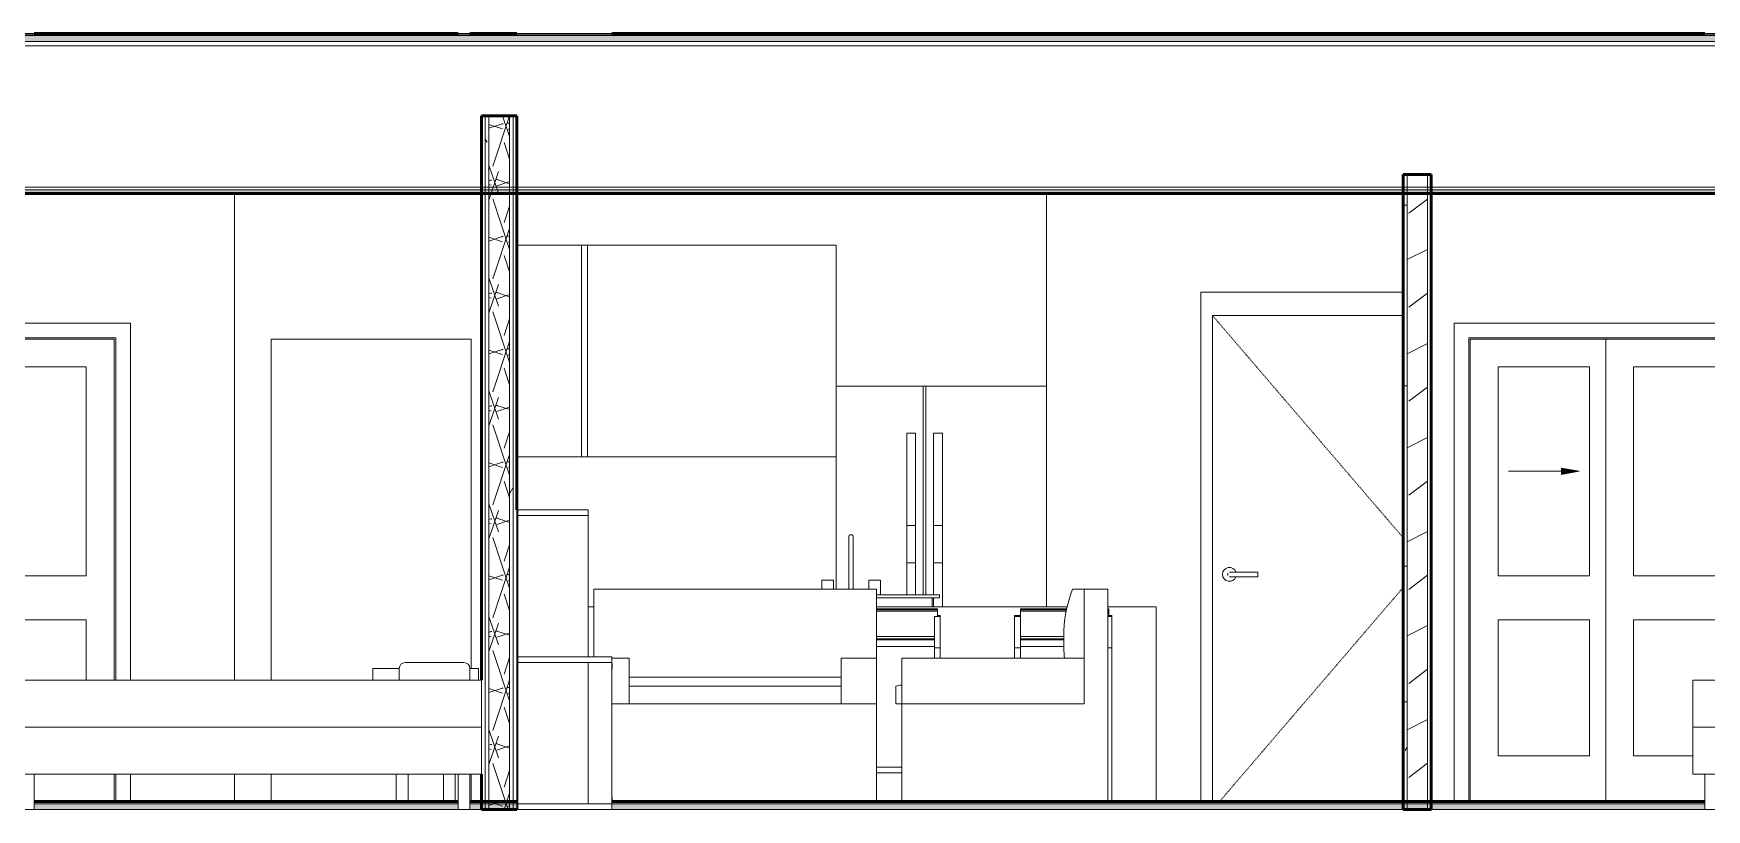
# Model space of a CAD drawing. Header units: inches. Extents: x -4169 to 1833, y -300 to 585.
# Drawn here: x 77.5 to 361.7, y 136 to 268 of the extents above; entities that cross this region are included whole.
import ezdxf

# ---------------------------------------------------------------- set-up
doc = ezdxf.new("R2010")
doc.units = ezdxf.units.IN
doc.header["$MEASUREMENT"] = 0
doc.linetypes.add('Dash 1_16_', pattern=[0.125, 0.0625, -0.0625])
doc.linetypes.add('Grid Line 1_2_', pattern=[0.875, 0.5, -0.125, 0.125, -0.125])
for name, color, linetype, lineweight in [('0-4', 7, 'Continuous', 9), ('0-7', 130, 'Continuous', 5), ('A-DETL-GENF-1', 92, 'Continuous', 13), ('A-DETL-GENF-2', 7, 'Continuous', 9), ('A-DOOR-3', 7, 'Continuous', 9), ('A-DOOR-4', 7, 'Dash 1_16_', 9), ('A-DOOR-FRAM-1', 7, 'Continuous', 9), ('A-FLOR-2', 192, 'Continuous', 50), ('A-FLOR-LEVL-1', 51, 'Grid Line 1_2_', 9), ('A-FLOR-MCUT', 51, 'Continuous', 13), ('A-FLOR-PATT-1', 8, 'Continuous', 9), ('A-WALL-1', 250, 'Continuous', 50), ('A-WALL-2', 10, 'Continuous', 13), ('A-WALL-PATT-1', 7, 'Continuous', 9), ('A-WALL-PATT-2', 253, 'Continuous', 9), ('I-FURN', 30, 'Continuous', 9), ('I-FURN-1', 7, 'Continuous', 9), ('I-WALL-1', 250, 'Continuous', 50), ('I-WALL-2', 10, 'Continuous', 13), ('P-SANR-FIXT-1', 7, 'Continuous', 9), ('Q-CASE-1', 7, 'Continuous', 9), ('Q-SPCQ-1', 7, 'Continuous', 9)]:
    doc.layers.add(name, color=color, linetype=linetype, lineweight=lineweight)
pattern_1 = [(0, (-10964.796, 146.633), (30.72, 7.68), [1.267, -21.773, 1.267, -21.773, -122.88]), (0, (-10964.796, 146.633), (30.72, 7.68), [-46.08, 1.267, -44.813, 1.267, -21.773, -53.76]), (0, (-10964.796, 146.633), (30.72, 7.68), [-115.2, 1.267, -14.093, 1.267, -37.133]), (120, (-10953.276, 150.473), (-22.01108, 22.7643), [1.267, -21.773, 1.267, -21.773, -122.88]), (120, (-10953.276, 150.473), (-22.01108, 22.7643), [-46.08, 1.267, -44.813, 1.267, -21.773, -53.76]), (120, (-10953.276, 150.473), (-22.01108, 22.7643), [-115.2, 1.267, -14.093, 1.267, -37.133]), (240, (-10949.436, 165.833), (-8.70892, -30.4443), [1.267, -21.773, 1.267, -21.773, -122.88]), (240, (-10949.436, 165.833), (-8.70892, -30.4443), [-46.08, 1.267, -44.813, 1.267, -21.773, -53.76]), (240, (-10949.436, 165.833), (-8.70892, -30.4443), [-115.2, 1.267, -14.093, 1.267, -37.133])]
pattern_2 = [(50, (317.997, 146.633), (27.5427, -2.4099), [2.88, -31.68]), (355, (317.997, 146.633), (-5.32784, 28.8843), [2.304, -25.344]), (100.451, (320.293, 146.432), (22.2153, 26.4739), [2.448, -26.924]), (46.184, (317.997, 154.313), (40.9819, -6.3564), [4.32, -47.52]), (96.636, (321.413, 153.784), (35.8907, 37.4062), [3.671, -40.386]), (351.184, (317.997, 154.313), (35.891, 37.4062), [3.456, -38.016]), (21, (321.837, 152.393), (22.92104, -15.46073), [2.88, -31.68]), (326, (321.837, 152.393), (9.3435, 27.84574), [2.304, -25.344]), (71.451, (323.748, 151.105), (32.26477, 12.3844), [2.448, -26.924]), (37.5, (317.997, 146.633), (0.466855, 12.78271), [1.267, -23.77, 1.267, -24.461, -25.44]), (37.5, (317.997, 146.633), (0.466855, 12.78271), [-50.765, 1.267, -24.173]), (7.5, (317.997, 146.633), (10.10159, 15.14509), [1.267, -13.402, 1.267, -23.194, -9.696]), (7.5, (317.997, 146.633), (10.10159, 15.14509), [-39.13, 1.267, -8.429]), (327.5, (309.434, 146.633), (20.49916, -0.86578), [1.267, -8.333, 1.267, -28.685, -39.744]), (327.5, (309.434, 146.633), (20.49916, -0.86578), [-39.552, 1.267, -38.477]), (317.5, (305.594, 146.633), (22.39478, 3.8443), [1.267, -11.213, 1.267, -18.624, -28.224]), (317.5, (305.594, 146.633), (22.39478, 3.8443), [-32.371, 1.267, -26.957])]

# ---------------------------------------------------------------- blocks, each defined once
blk = doc.blocks.new('CTR - 2nd Phase_rvt-2-BUILDING SECTION - EAST_WEST - LOOKING SOUTH')
at = {"layer": 'A-FLOR-LEVL-1'}
blk.add_line((-12558.48, 268), (-9609.49, 268), dxfattribs=at)
blk = doc.blocks.new('FOLDING_SLIDING CLOSET - 48_ x 80_-V101-BUILDING SECTION - EAST_WEST - LOOKING SOUTH')
at = {"layer": 'A-DETL-GENF-1'}
blk.add_hatch(color=256, dxfattribs=at).paths.add_polyline_path([(-11224.12, 193), (-11221.11, 193.53), (-11224.12, 194.06)], flags=0)
at = {"layer": 'A-DETL-GENF-2'}
for p, q in [((-11233.11, 193.53), (-11221.11, 193.53)), ((-11224.12, 194.06), (-11221.11, 193.53)), ((-11224.12, 193), (-11224.12, 194.06)), ((-11221.11, 193.53), (-11224.12, 193))]:
    blk.add_line(p, q, dxfattribs=at)
at = {"layer": 'A-DOOR-3'}
for p, q in [((-11242.36, 218.75), (-11242.36, 137.37)), ((-11188.86, 218.75), (-11242.36, 218.75)), ((-11239.86, 216.25), (-11239.86, 137.37)), ((-11239.86, 216.25), (-11191.36, 216.25)), ((-11191.36, 216.25), (-11191.36, 158)), ((-11188.86, 158), (-11188.86, 218.75)), ((-11191.61, 216), (-11216.61, 216)), ((-11216.61, 216), (-11216.61, 137.37)), ((-11191.61, 158), (-11191.61, 216)), ((-11234.86, 175.75), (-11234.86, 211.31)), ((-11234.86, 211.31), (-11219.36, 211.31)), ((-11219.36, 211.31), (-11219.36, 175.75)), ((-11211.86, 175.75), (-11211.86, 211.31)), ((-11211.86, 211.31), (-11196.36, 211.31)), ((-11196.36, 211.31), (-11196.36, 175.75)), ((-11219.36, 175.75), (-11234.86, 175.75)), ((-11196.36, 175.75), (-11211.86, 175.75)), ((-11234.86, 145.12), (-11234.86, 168.25)), ((-11234.86, 168.25), (-11219.36, 168.25)), ((-11219.36, 168.25), (-11219.36, 145.12)), ((-11211.86, 145.12), (-11211.86, 168.25)), ((-11211.86, 168.25), (-11196.36, 168.25)), ((-11196.36, 168.25), (-11196.36, 158)), ((-11219.36, 145.12), (-11234.86, 145.12)), ((-11209.19, 145.12), (-11211.86, 145.12)), ((-11191.61, 137.37), (-11191.61, 142)), ((-11191.36, 142), (-11191.36, 137.37)), ((-11188.86, 137.37), (-11188.86, 142))]:
    blk.add_line(p, q, dxfattribs=at)
at = {"layer": 'A-DOOR-FRAM-1'}
for p, q in [((-11239.61, 216), (-11239.61, 137.37)), ((-11239.61, 216), (-11191.61, 216)), ((-11191.61, 216), (-11191.61, 158)), ((-11191.61, 142), (-11191.61, 137.37))]:
    blk.add_line(p, q, dxfattribs=at)
blk = doc.blocks.new('Bed-Standard - King 78_ x 80_-V102-BUILDING SECTION - EAST_WEST - LOOKING SOUTH')
at = {"layer": 'I-FURN-1'}
for p, q in [((-11143.19, 160), (-11143.19, 158)), ((-11132.19, 161), (-11142.19, 161)), ((-11131.19, 158), (-11131.19, 160)), ((-11209.19, 158), (-11209.19, 150)), ((-11209.19, 158), (-11208.19, 158)), ((-11208.19, 158), (-11130.19, 158)), ((-11130.19, 158), (-11129.19, 158)), ((-11129.19, 150), (-11129.19, 158)), ((-11209.19, 150), (-11209.19, 142)), ((-11209.19, 150), (-11208.19, 150)), ((-11208.19, 150), (-11209.19, 150)), ((-11208.19, 150), (-11130.19, 150)), ((-11130.19, 150), (-11208.19, 150)), ((-11130.19, 150), (-11129.19, 150)), ((-11129.19, 150), (-11130.19, 150)), ((-11129.19, 142), (-11129.19, 150)), ((-11208.19, 142), (-11209.19, 142)), ((-11130.19, 142), (-11208.19, 142)), ((-11207.19, 142), (-11207.19, 136)), ((-11207.19, 142), (-11207.19, 137.37)), ((-11205.19, 136), (-11205.19, 142)), ((-11205.19, 137.37), (-11205.19, 142)), ((-11133.19, 142), (-11133.19, 137.37)), ((-11133.19, 142), (-11133.19, 136)), ((-11131.19, 137.37), (-11131.19, 142)), ((-11131.19, 136), (-11131.19, 142)), ((-11129.19, 142), (-11130.19, 142)), ((-11206.19, 136), (-11207.16, 136)), ((-11205.21, 136), (-11206.19, 136)), ((-11132.19, 136), (-11133.16, 136)), ((-11131.21, 136), (-11132.19, 136))]:
    blk.add_line(p, q, dxfattribs=at)
for centre, start, end in [((-11142.19, 160), 90, 180), ((-11132.19, 160), 0, 90)]:
    blk.add_arc(centre, 1, start, end, dxfattribs=at)
blk = doc.blocks.new('Table-Night Stand - 18_ x 18_ x 24_-V103-BUILDING SECTION - EAST_WEST - LOOKING SOUTH')
at = {"layer": 'I-FURN-1'}
for p, q in [((-11147.69, 160), (-11143.19, 160)), ((-11147.69, 160), (-11147.69, 158)), ((-11131.19, 160), (-11129.69, 160)), ((-11129.69, 158), (-11129.69, 160)), ((-11143.69, 137.37), (-11143.69, 142)), ((-11141.69, 142), (-11141.69, 137.37)), ((-11135.69, 137.37), (-11135.69, 142)), ((-11133.69, 142), (-11133.69, 137.37))]:
    blk.add_line(p, q, dxfattribs=at)
blk = doc.blocks.new('FOLDING_SLIDING CLOSET - 48_ x 80_-V109-BUILDING SECTION - EAST_WEST - LOOKING SOUTH')
at = {"layer": 'A-DETL-GENF-1'}
blk.add_hatch(color=256, dxfattribs=at).paths.add_polyline_path([(-10945.73, 193), (-10942.71, 193.53), (-10945.73, 194.06)], flags=0)
at = {"layer": 'A-DETL-GENF-2'}
for p, q in [((-10954.71, 193.53), (-10942.71, 193.53)), ((-10945.73, 194.06), (-10942.71, 193.53)), ((-10945.73, 193), (-10945.73, 194.06)), ((-10942.71, 193.53), (-10945.73, 193))]:
    blk.add_line(p, q, dxfattribs=at)
at = {"layer": 'A-DOOR-3'}
for p, q in [((-10963.96, 218.75), (-10963.96, 137.37)), ((-10910.46, 218.75), (-10963.96, 218.75)), ((-10961.46, 216.25), (-10961.46, 137.37)), ((-10961.46, 216.25), (-10912.96, 216.25)), ((-10912.96, 216.25), (-10912.96, 158)), ((-10910.46, 158), (-10910.46, 218.75)), ((-10913.21, 216), (-10938.21, 216)), ((-10938.21, 216), (-10938.21, 137.37)), ((-10913.21, 158), (-10913.21, 216)), ((-10956.46, 175.75), (-10956.46, 211.31)), ((-10956.46, 211.31), (-10940.96, 211.31)), ((-10940.96, 211.31), (-10940.96, 175.75)), ((-10933.46, 175.75), (-10933.46, 211.31)), ((-10933.46, 211.31), (-10917.96, 211.31)), ((-10917.96, 211.31), (-10917.96, 175.75)), ((-10940.96, 175.75), (-10956.46, 175.75)), ((-10917.96, 175.75), (-10933.46, 175.75)), ((-10956.46, 145.12), (-10956.46, 168.25)), ((-10956.46, 168.25), (-10940.96, 168.25)), ((-10940.96, 168.25), (-10940.96, 145.12)), ((-10933.46, 145.12), (-10933.46, 168.25)), ((-10933.46, 168.25), (-10917.96, 168.25)), ((-10917.96, 168.25), (-10917.96, 158)), ((-10940.96, 145.12), (-10956.46, 145.12)), ((-10923.38, 145.12), (-10933.46, 145.12)), ((-10913.21, 137.37), (-10913.21, 142)), ((-10912.96, 142), (-10912.96, 137.37)), ((-10910.46, 137.37), (-10910.46, 142))]:
    blk.add_line(p, q, dxfattribs=at)
at = {"layer": 'A-DOOR-FRAM-1'}
for p, q in [((-10961.21, 216), (-10961.21, 137.37)), ((-10961.21, 216), (-10913.21, 216)), ((-10913.21, 216), (-10913.21, 158)), ((-10913.21, 142), (-10913.21, 137.37))]:
    blk.add_line(p, q, dxfattribs=at)
blk = doc.blocks.new('OD_CW_Base Cabinet - OD_CW_Base Cabinet-V135-BUILDING SECTION - EAST_WEST - LOOKING SOUTH')
at = {"layer": 'Q-CASE-1'}
for p, q in [((-11110.11, 170.5), (-11111.06, 170.5)), ((-11029.68, 170.5), (-11062.11, 170.5)), ((-11014.59, 170.5), (-11022.79, 170.5)), ((-11014.59, 170.5), (-11014.59, 137.37))]:
    blk.add_line(p, q, dxfattribs=at)
blk = doc.blocks.new('Refrigerator_-_Side-by-Side_6047 - 36_ X 30_-V128-BUILDING SECTION - EAST_WEST - LOOKING SOUTH')
at = {"layer": 'Q-SPCQ-1'}
for p, q in [((-11054.19, 340), (-11068.94, 340)), ((-11068.94, 340), (-11068.94, 305.5)), ((-11053.69, 340), (-11054.19, 340)), ((-11054.19, 304.5), (-11054.19, 340)), ((-11033.19, 340), (-11053.69, 340)), ((-11053.69, 340), (-11053.69, 304.5)), ((-11033.19, 302.5), (-11033.19, 340)), ((-11056.97, 316.29), (-11056.97, 332)), ((-11055.45, 332), (-11056.97, 332)), ((-11055.45, 332), (-11055.45, 316.29)), ((-11052.43, 316.29), (-11052.43, 332)), ((-11052.43, 332), (-11050.91, 332)), ((-11050.91, 332), (-11050.91, 316.29)), ((-11056.97, 309.94), (-11056.97, 316.29)), ((-11055.45, 316.29), (-11056.97, 316.29)), ((-11055.45, 316.29), (-11055.45, 309.94)), ((-11052.43, 309.94), (-11052.43, 316.29)), ((-11052.43, 316.29), (-11050.91, 316.29)), ((-11050.91, 316.29), (-11050.91, 309.94)), ((-11056.97, 304.5), (-11056.97, 309.94)), ((-11055.45, 309.94), (-11056.97, 309.94)), ((-11055.45, 309.94), (-11055.45, 304.5)), ((-11052.43, 304.5), (-11052.43, 309.94)), ((-11052.43, 309.94), (-11050.91, 309.94)), ((-11050.91, 309.94), (-11050.91, 302.5)), ((-11052.43, 302.5), (-11052.43, 304))]:
    blk.add_line(p, q, dxfattribs=at)
blk = doc.blocks.new('Sink Kitchen-Single - 30_ x 21_-V129-BUILDING SECTION - EAST_WEST - LOOKING SOUTH')
at = {"layer": 'P-SANR-FIXT-1'}
for p, q in [((-11066.79, 311.88), (-11066.79, 305.5)), ((-11066.79, 311.88), (-11066.79, 310.5)), ((-11066.78, 310.5), (-11066.78, 310.5)), ((-11066.05, 310.5), (-11066.05, 310.5)), ((-11066.04, 305.5), (-11066.04, 311.88)), ((-11066.04, 310.5), (-11066.04, 311.88)), ((-11071.41, 307), (-11071.41, 305.5)), ((-11071.41, 307), (-11069.41, 307)), ((-11069.41, 305.5), (-11069.41, 307)), ((-11063.41, 307), (-11063.41, 305.5)), ((-11063.41, 307), (-11061.41, 307)), ((-11061.41, 304.5), (-11061.41, 307)), ((-11062.11, 304.5), (-11051.41, 304.5)), ((-11051.41, 304), (-11051.41, 304.5)), ((-11051.41, 304), (-11062.11, 304)), ((-11052.66, 302.5), (-11052.66, 304))]:
    blk.add_line(p, q, dxfattribs=at)
at = {"layer": 'P-SANR-FIXT-1', "flags": 128}
for points in [[(-11066.79, 314.38), (-11066.79, 314.39), (-11066.78, 314.4), (-11066.78, 314.42), (-11066.78, 314.43), (-11066.78, 314.45), (-11066.77, 314.46), (-11066.77, 314.48), (-11066.77, 314.49), (-11066.76, 314.51), (-11066.76, 314.52), (-11066.75, 314.53), (-11066.74, 314.55), (-11066.74, 314.56), (-11066.73, 314.57), (-11066.72, 314.59), (-11066.71, 314.6), (-11066.7, 314.61), (-11066.69, 314.62), (-11066.68, 314.63), (-11066.67, 314.64), (-11066.66, 314.65), (-11066.65, 314.66), (-11066.64, 314.67), (-11066.63, 314.68), (-11066.61, 314.69), (-11066.6, 314.7), (-11066.59, 314.71), (-11066.57, 314.71), (-11066.56, 314.72), (-11066.55, 314.72), (-11066.53, 314.73), (-11066.52, 314.73), (-11066.5, 314.74), (-11066.49, 314.74), (-11066.47, 314.74), (-11066.46, 314.75), (-11066.44, 314.75), (-11066.43, 314.75), (-11066.41, 314.75), (-11066.41, 314.75)], [(-11066.79, 314.38), (-11066.79, 314.37), (-11066.79, 314.37), (-11066.79, 314.36), (-11066.79, 314.34), (-11066.79, 314.33), (-11066.79, 314.3), (-11066.79, 314.28), (-11066.79, 314.25), (-11066.79, 314.21), (-11066.79, 314.18), (-11066.79, 314.14), (-11066.79, 314.09), (-11066.79, 314.04), (-11066.79, 313.99), (-11066.79, 313.94), (-11066.79, 313.88), (-11066.79, 313.82), (-11066.79, 313.75), (-11066.79, 313.69), (-11066.79, 313.62), (-11066.79, 313.54), (-11066.79, 313.47), (-11066.79, 313.39), (-11066.79, 313.31), (-11066.79, 313.23), (-11066.79, 313.14), (-11066.79, 313.05), (-11066.79, 312.96), (-11066.79, 312.87), (-11066.79, 312.78), (-11066.79, 312.69), (-11066.79, 312.59), (-11066.79, 312.5), (-11066.79, 312.4), (-11066.79, 312.3), (-11066.79, 312.2), (-11066.79, 312.1), (-11066.79, 312), (-11066.79, 311.9), (-11066.79, 311.88)], [(-11066.79, 314.3), (-11066.79, 314.32), (-11066.79, 314.34), (-11066.79, 314.35), (-11066.79, 314.36), (-11066.79, 314.37), (-11066.79, 314.37)], [(-11066.79, 311.88), (-11066.79, 311.97), (-11066.79, 312.07), (-11066.79, 312.17), (-11066.79, 312.27), (-11066.79, 312.37), (-11066.79, 312.47), (-11066.79, 312.57), (-11066.79, 312.66), (-11066.79, 312.76), (-11066.79, 312.85), (-11066.79, 312.94), (-11066.79, 313.03), (-11066.79, 313.12), (-11066.79, 313.2), (-11066.79, 313.29), (-11066.79, 313.37), (-11066.79, 313.45), (-11066.79, 313.52), (-11066.79, 313.6), (-11066.79, 313.67), (-11066.79, 313.74), (-11066.79, 313.8), (-11066.79, 313.86), (-11066.79, 313.92), (-11066.79, 313.98), (-11066.79, 314.03), (-11066.79, 314.08), (-11066.79, 314.13), (-11066.79, 314.17)], [(-11066.41, 314.75), (-11066.4, 314.75), (-11066.38, 314.75), (-11066.37, 314.75), (-11066.35, 314.75), (-11066.34, 314.74), (-11066.32, 314.74), (-11066.31, 314.74), (-11066.29, 314.73), (-11066.28, 314.73), (-11066.26, 314.72), (-11066.25, 314.71), (-11066.24, 314.71), (-11066.22, 314.7), (-11066.21, 314.69), (-11066.2, 314.68), (-11066.19, 314.68), (-11066.17, 314.67), (-11066.16, 314.66), (-11066.15, 314.65), (-11066.14, 314.64), (-11066.13, 314.63), (-11066.12, 314.61), (-11066.11, 314.6), (-11066.1, 314.59), (-11066.1, 314.58), (-11066.09, 314.56), (-11066.08, 314.55), (-11066.07, 314.54), (-11066.07, 314.52), (-11066.06, 314.51), (-11066.06, 314.5), (-11066.05, 314.48), (-11066.05, 314.47), (-11066.04, 314.45), (-11066.04, 314.44), (-11066.04, 314.42), (-11066.04, 314.41), (-11066.04, 314.39), (-11066.04, 314.38), (-11066.04, 314.38)], [(-11066.04, 311.88), (-11066.04, 311.97), (-11066.04, 312.07), (-11066.04, 312.17), (-11066.04, 312.27), (-11066.04, 312.37), (-11066.04, 312.47), (-11066.04, 312.57), (-11066.04, 312.66), (-11066.04, 312.76), (-11066.04, 312.85), (-11066.04, 312.94), (-11066.04, 313.03), (-11066.04, 313.12), (-11066.04, 313.2), (-11066.04, 313.29), (-11066.04, 313.37), (-11066.04, 313.45), (-11066.04, 313.52), (-11066.04, 313.6), (-11066.04, 313.67), (-11066.04, 313.74), (-11066.04, 313.8), (-11066.04, 313.86), (-11066.04, 313.92), (-11066.04, 313.98), (-11066.04, 314.03), (-11066.04, 314.08), (-11066.04, 314.13), (-11066.04, 314.17), (-11066.04, 314.21), (-11066.04, 314.24), (-11066.04, 314.27), (-11066.04, 314.3), (-11066.04, 314.32), (-11066.04, 314.34), (-11066.04, 314.35), (-11066.04, 314.36), (-11066.04, 314.37), (-11066.04, 314.37), (-11066.04, 314.38)], [(-11066.04, 314.37), (-11066.04, 314.37), (-11066.04, 314.36), (-11066.04, 314.34), (-11066.04, 314.33), (-11066.04, 314.3), (-11066.04, 314.28)], [(-11066.04, 314.14), (-11066.04, 314.09), (-11066.04, 314.04), (-11066.04, 313.99), (-11066.04, 313.94), (-11066.04, 313.88), (-11066.04, 313.82), (-11066.04, 313.75), (-11066.04, 313.69), (-11066.04, 313.62), (-11066.04, 313.54), (-11066.04, 313.47), (-11066.04, 313.39), (-11066.04, 313.31), (-11066.04, 313.23), (-11066.04, 313.14), (-11066.04, 313.05), (-11066.04, 312.96), (-11066.04, 312.87), (-11066.04, 312.78), (-11066.04, 312.69), (-11066.04, 312.59), (-11066.04, 312.5), (-11066.04, 312.4), (-11066.04, 312.3), (-11066.04, 312.2), (-11066.04, 312.1), (-11066.04, 312), (-11066.04, 311.9), (-11066.04, 311.88)]]:
    blk.add_lwpolyline(points, dxfattribs=at)
blk = doc.blocks.new('OD_CW_Upper Cabinet - OD_CW_Upper Cabinet-1916694-BUILDING SECTION - EAST_WEST - LOOKING SOUTH')
at = {"layer": 'Q-CASE-1'}
for p, q in [((-11112.19, 364), (-11123.19, 364)), ((-11111.19, 364), (-11112.19, 364)), ((-11112.19, 364), (-11112.19, 328)), ((-11112.19, 328), (-11112.19, 364)), ((-11111.19, 328), (-11111.19, 364)), ((-11123.19, 328), (-11112.19, 328)), ((-11112.19, 328), (-11111.19, 328))]:
    blk.add_line(p, q, dxfattribs=at)
blk = doc.blocks.new('Bar_Stool_6722_1_ - Bar_Stool_6722_1_-V136-BUILDING SECTION - EAST_WEST - LOOKING SOUTH')
at = {"layer": 'I-FURN-1'}
for p, q in [((-11037.64, 169.01), (-11038.64, 169.01)), ((-11038.64, 169.01), (-11038.64, 168.84)), ((-11038.64, 168.84), (-11037.64, 168.84)), ((-11038.64, 163.5), (-11038.64, 168.84)), ((-11029.76, 170.12), (-11037.64, 170.12)), ((-11037.64, 169.98), (-11037.64, 170.12)), ((-11037.64, 169.73), (-11037.64, 169.98)), ((-11037.64, 169.98), (-11029.78, 169.98)), ((-11037.64, 168.84), (-11037.64, 169.73)), ((-11037.64, 169.73), (-11029.83, 169.73)), ((-11037.64, 163.5), (-11037.64, 168.84)), ((-11022.64, 170.12), (-11022.79, 170.12)), ((-11022.79, 169.98), (-11022.64, 169.98)), ((-11022.79, 169.73), (-11022.64, 169.73)), ((-11022.79, 168.84), (-11022.14, 168.84)), ((-11022.64, 170.12), (-11022.64, 169.98)), ((-11022.64, 169.98), (-11022.64, 169.73)), ((-11022.64, 169.73), (-11022.64, 168.84)), ((-11022.14, 169.01), (-11022.64, 169.01)), ((-11022.14, 168.84), (-11022.14, 169.01)), ((-11022.14, 163.5), (-11022.14, 168.84)), ((-11037.64, 165.46), (-11030.28, 165.46)), ((-11030.29, 165.04), (-11037.64, 165.04)), ((-11038.64, 163.5), (-11037.64, 163.5)), ((-11038.64, 161.75), (-11038.64, 163.5)), ((-11037.64, 164.86), (-11030.28, 164.86)), ((-11037.64, 163.75), (-11030.23, 163.75)), ((-11037.64, 163.5), (-11037.64, 161.75)), ((-11022.79, 163.5), (-11022.14, 163.5)), ((-11022.14, 163.5), (-11022.14, 137.37))]:
    blk.add_line(p, q, dxfattribs=at)
blk = doc.blocks.new('Bar_Stool_6722_1_ - Bar_Stool_6722_1_-V131-BUILDING SECTION - EAST_WEST - LOOKING SOUTH')
at = {"layer": 'I-FURN-1'}
for p, q in [((-11051.76, 302.12), (-11062.11, 302.12)), ((-11062.11, 301.98), (-11051.76, 301.98)), ((-11062.11, 301.73), (-11051.76, 301.73)), ((-11051.76, 302.12), (-11051.76, 301.98)), ((-11051.76, 301.98), (-11051.76, 301.73)), ((-11051.76, 301.73), (-11051.76, 300.84)), ((-11052.26, 300.84), (-11051.26, 300.84)), ((-11052.26, 295.5), (-11052.26, 300.84)), ((-11051.26, 301.01), (-11051.76, 301.01)), ((-11051.26, 300.84), (-11051.26, 301.01)), ((-11051.26, 295.5), (-11051.26, 300.84)), ((-11062.11, 297.46), (-11052.26, 297.46)), ((-11052.26, 297.04), (-11062.11, 297.04)), ((-11062.11, 296.86), (-11052.26, 296.86)), ((-11062.11, 295.75), (-11052.26, 295.75)), ((-11052.26, 295.5), (-11051.26, 295.5)), ((-11052.26, 293.75), (-11052.26, 295.5)), ((-11051.26, 295.5), (-11051.26, 293.75)), ((-11057.79, 275.22), (-11062.11, 275.22)), ((-11062.11, 274.22), (-11057.79, 274.22))]:
    blk.add_line(p, q, dxfattribs=at)
blk = doc.blocks.new('OD_CW_Upper Cabinet - OD_CW_Upper Cabinet-1916695-BUILDING SECTION - EAST_WEST - LOOKING SOUTH')
at = {"layer": 'Q-CASE-1'}
for p, q in [((-11068.94, 364), (-11111.19, 364)), ((-11068.94, 340), (-11068.94, 364)), ((-11111.19, 328), (-11068.94, 328))]:
    blk.add_line(p, q, dxfattribs=at)
blk = doc.blocks.new('Entertainment_Center_14771 - Entertainment_Center_14771-V93-BUILDING SECTION - EAST_WEST - LOOKING SOUTH')
at = {"layer": 'I-FURN-1'}
for p, q in [((-11747.19, 318), (-11747.19, 319)), ((-11747.06, 319), (-11747.19, 319)), ((-11747.06, 319), (-11747.06, 318)), ((-11747.06, 319), (-11735.06, 319)), ((-11747.06, 318), (-11747.06, 319)), ((-11735.06, 318), (-11735.06, 319)), ((-11747.19, 294), (-11747.19, 318)), ((-11747.06, 318), (-11747.06, 294)), ((-11735.06, 318), (-11747.06, 318)), ((-11747.06, 318), (-11735.06, 318)), ((-11747.06, 294), (-11747.06, 318)), ((-11735.06, 294), (-11735.06, 318)), ((-11747.19, 293), (-11747.19, 294)), ((-11747.06, 294), (-11747.19, 294)), ((-11747.19, 269), (-11747.19, 293)), ((-11747.06, 294), (-11747.06, 293)), ((-11747.06, 294), (-11731.06, 294)), ((-11747.06, 293), (-11747.06, 294)), ((-11747.06, 293), (-11747.06, 269)), ((-11731.06, 293), (-11747.06, 293)), ((-11747.06, 293), (-11735.06, 293)), ((-11747.06, 269), (-11747.06, 293)), ((-11735.06, 269), (-11735.06, 293)), ((-11731.06, 293), (-11731.06, 294)), ((-11731.06, 269), (-11731.06, 293)), ((-11731.03, 291.87), (-11731.03, 292.87)), ((-11731.03, 269.12), (-11731.03, 270.12)), ((-11747.19, 268), (-11747.19, 269)), ((-11747.06, 268), (-11747.19, 268)), ((-11747.06, 269), (-11747.06, 268)), ((-11735.06, 269), (-11747.06, 269)), ((-11747.06, 269), (-11731.06, 269)), ((-11747.06, 268), (-11747.06, 269)), ((-11731.06, 268), (-11747.06, 268)), ((-11731.06, 268), (-11731.06, 269))]:
    blk.add_line(p, q, dxfattribs=at)
blk = doc.blocks.new('Couch-Both_Arms-Generic - 1-V116-BUILDING SECTION - EAST_WEST - LOOKING SOUTH')
at = {"layer": 'I-FURN'}
for p, q in [((-12011.46, 173.5), (-12013.46, 173.5)), ((-12011.46, 161.75), (-12011.46, 173.5)), ((-12014.96, 165.37), (-12014.96, 165.12)), ((-12011.46, 161.75), (-12042.46, 161.75)), ((-12042.46, 161.75), (-12042.46, 154)), ((-12011.46, 154), (-12011.46, 161.75)), ((-12043.46, 154), (-12043.46, 157)), ((-12042.46, 154), (-12043.46, 154)), ((-12042.46, 154), (-12011.46, 154))]:
    blk.add_line(p, q, dxfattribs=at)
for centre, radius, start, end in [((-11992.2, 165.37), 22.76, 159.0802, 180), ((-11967.45, 165.12), 47.51, 180, 184.0748), ((-12027.59, 73.74), 84.76, 100.111, 100.7955)]:
    blk.add_arc(centre, radius, start, end, dxfattribs=at)
at = {"layer": 'I-FURN-1'}
for p, q in [((-12011.46, 173.5), (-12007.46, 173.5)), ((-12007.46, 173.5), (-12007.46, 137.37)), ((-12042.46, 137.37), (-12042.46, 154))]:
    blk.add_line(p, q, dxfattribs=at)
blk = doc.blocks.new('Couch-Both_Arms-Generic - 2-V119-BUILDING SECTION - EAST_WEST - LOOKING SOUTH')
at = {"layer": 'I-FURN'}
for p, q in [((-12046.79, 173.5), (-12094.79, 173.5)), ((-12094.79, 173.5), (-12094.79, 162)), ((-12046.79, 161.75), (-12046.79, 173.5)), ((-12088.79, 161.75), (-12091.74, 161.75)), ((-12088.79, 158.5), (-12088.79, 161.75)), ((-12046.79, 161.75), (-12052.79, 161.75)), ((-12052.79, 161.75), (-12052.79, 158.5)), ((-12046.79, 154), (-12046.79, 161.75)), ((-12052.79, 158.5), (-12088.79, 158.5)), ((-12088.79, 158.5), (-12088.79, 154)), ((-12088.79, 157), (-12052.79, 157)), ((-12052.79, 154), (-12052.79, 158.5)), ((-12091.74, 154), (-12088.79, 154)), ((-12088.79, 154), (-12052.79, 154)), ((-12052.79, 154), (-12046.79, 154))]:
    blk.add_line(p, q, dxfattribs=at)
at = {"layer": 'I-FURN-1'}
blk.add_line((-12046.79, 154), (-12046.79, 137.37), dxfattribs=at)
blk = doc.blocks.new('CTR - 1st Phase - Unit Layouts_rvt-2-BUILDING SECTION - EAST_WEST - LOOKING SOUTH')
at = {"layer": 'A-WALL-PATT-1'}
h = blk.add_hatch(dxfattribs=at)
h.set_pattern_fill('FP_21', color=256, style=0, pattern_type=2)
h.set_pattern_definition(pattern_1)
h.paths.add_polyline_path([(-10971.96, 136), (-10971.96, 244), (-10972.59, 244), (-10972.59, 136)], flags=0)
at = {"layer": 'A-WALL-PATT-2'}
h = blk.add_hatch(dxfattribs=at)
h.set_pattern_fill('FP_24', color=256, style=0, pattern_type=2)
h.set_pattern_definition([(216.87, (-10958.398, 162.627), (47.98094, 31.98709), [7.997, -71.971]), (206.565, (-10948.802, 157.829), (-15.9937, -15.99413), [17.881, -17.881]), (198.435, (-10948.802, 149.832), (-31.98674, -15.99388), [10.115, -40.461])])
h.paths.add_polyline_path([(-10968.46, 136), (-10968.46, 244), (-10971.96, 244), (-10971.96, 136)], flags=0)
at = {"layer": 'A-WALL-1'}
for p, q in [((-10967.84, 244), (-10972.59, 244)), ((-10972.59, 244), (-10972.59, 136)), ((-10967.84, 136), (-10967.84, 244)), ((-10972.59, 136), (-10967.84, 136))]:
    blk.add_line(p, q, dxfattribs=at)
at = {"layer": 'A-WALL-2'}
for p, q in [((-10971.96, 244), (-10971.96, 136)), ((-10968.46, 244), (-10968.46, 136)), ((-11171.19, 158), (-11171.19, 240.75)), ((-11164.94, 158), (-11164.94, 216)), ((-11164.94, 216), (-11130.94, 216)), ((-11130.94, 216), (-11130.94, 160)), ((-11171.19, 137.37), (-11171.19, 142)), ((-11164.94, 137.37), (-11164.94, 142)), ((-11130.94, 142), (-11130.94, 137.37))]:
    blk.add_line(p, q, dxfattribs=at)
at = {"layer": '0-4'}
for name, p in [('OD_CW_Upper Cabinet - OD_CW_Upper Cabinet-1916694-BUILDING SECTION - EAST_WEST - LOOKING SOUTH', (0, -132)), ('OD_CW_Upper Cabinet - OD_CW_Upper Cabinet-1916695-BUILDING SECTION - EAST_WEST - LOOKING SOUTH', (0, -132)), ('FOLDING_SLIDING CLOSET - 48_ x 80_-V101-BUILDING SECTION - EAST_WEST - LOOKING SOUTH', (0, 0)), ('FOLDING_SLIDING CLOSET - 48_ x 80_-V109-BUILDING SECTION - EAST_WEST - LOOKING SOUTH', (0, 0)), ('Refrigerator_-_Side-by-Side_6047 - 36_ X 30_-V128-BUILDING SECTION - EAST_WEST - LOOKING SOUTH', (0, -132)), ('Entertainment_Center_14771 - Entertainment_Center_14771-V93-BUILDING SECTION - EAST_WEST - LOOKING SOUTH', (624, -132)), ('Sink Kitchen-Single - 30_ x 21_-V129-BUILDING SECTION - EAST_WEST - LOOKING SOUTH', (0, -132)), ('Couch-Both_Arms-Generic - 2-V119-BUILDING SECTION - EAST_WEST - LOOKING SOUTH', (984.67, 0)), ('Couch-Both_Arms-Generic - 1-V116-BUILDING SECTION - EAST_WEST - LOOKING SOUTH', (984.67, 0)), ('OD_CW_Base Cabinet - OD_CW_Base Cabinet-V135-BUILDING SECTION - EAST_WEST - LOOKING SOUTH', (0, 0)), ('Bar_Stool_6722_1_ - Bar_Stool_6722_1_-V131-BUILDING SECTION - EAST_WEST - LOOKING SOUTH', (0, -132)), ('Bar_Stool_6722_1_ - Bar_Stool_6722_1_-V136-BUILDING SECTION - EAST_WEST - LOOKING SOUTH', (0, 0)), ('Bed-Standard - King 78_ x 80_-V102-BUILDING SECTION - EAST_WEST - LOOKING SOUTH', (0, 0)), ('Table-Night Stand - 18_ x 18_ x 24_-V103-BUILDING SECTION - EAST_WEST - LOOKING SOUTH', (0, 0)), ('Bed-Standard - King 78_ x 80_-V102-BUILDING SECTION - EAST_WEST - LOOKING SOUTH', (285.81, 0))]:
    blk.add_blockref(name, p, dxfattribs=at)
blk = doc.blocks.new('HOLLOW METAL - UNIT DOOR-1960771-BUILDING SECTION - EAST_WEST - LOOKING SOUTH')
at = {"layer": 'A-DOOR-3'}
for p, q in [((-11004.99, 220), (-11004.99, 137.37)), ((-10972.59, 220), (-11004.99, 220)), ((-10997.31, 176.39), (-11001.45, 176.39)), ((-10997.31, 176.39), (-10997.31, 176)), ((-11001.45, 175.61), (-10997.31, 175.61)), ((-10997.31, 176), (-10997.31, 175.61))]:
    blk.add_line(p, q, dxfattribs=at)
at = {"layer": 'A-DOOR-3', "flags": 128}
for points in [[(-11001.45, 176.39), (-11001.47, 176.39), (-11001.49, 176.39), (-11001.52, 176.39), (-11001.54, 176.39), (-11001.56, 176.39), (-11001.59, 176.39), (-11001.61, 176.39), (-11001.63, 176.39), (-11001.65, 176.39), (-11001.68, 176.39), (-11001.7, 176.39), (-11001.72, 176.39), (-11001.74, 176.39), (-11001.76, 176.39), (-11001.78, 176.39), (-11001.8, 176.39), (-11001.82, 176.39), (-11001.84, 176.39), (-11001.85, 176.39), (-11001.87, 176.39), (-11001.89, 176.39), (-11001.9, 176.39), (-11001.92, 176.39), (-11001.93, 176.39), (-11001.94, 176.39), (-11001.96, 176.39), (-11001.97, 176.39), (-11001.98, 176.39), (-11001.99, 176.39), (-11002, 176.39), (-11002, 176.39), (-11002.01, 176.39), (-11002.02, 176.39), (-11002.02, 176.39), (-11002.03, 176.39), (-11002.03, 176.39), (-11002.03, 176.39), (-11002.04, 176.39), (-11002.04, 176.39)], [(-11002.04, 175.61), (-11002.04, 175.61), (-11002.03, 175.61), (-11002.03, 175.61), (-11002.03, 175.61), (-11002.02, 175.61), (-11002.02, 175.61), (-11002.01, 175.61), (-11002.01, 175.61), (-11002, 175.61), (-11001.99, 175.61), (-11001.98, 175.61), (-11001.97, 175.61), (-11001.96, 175.61), (-11001.95, 175.61), (-11001.93, 175.61), (-11001.92, 175.61), (-11001.9, 175.61), (-11001.89, 175.61), (-11001.87, 175.61), (-11001.86, 175.61), (-11001.84, 175.61), (-11001.82, 175.61), (-11001.8, 175.61), (-11001.78, 175.61), (-11001.76, 175.61), (-11001.74, 175.61), (-11001.72, 175.61), (-11001.7, 175.61), (-11001.68, 175.61), (-11001.66, 175.61), (-11001.64, 175.61), (-11001.62, 175.61), (-11001.59, 175.61), (-11001.57, 175.61), (-11001.55, 175.61), (-11001.52, 175.61), (-11001.5, 175.61), (-11001.48, 175.61), (-11001.45, 175.61), (-11001.45, 175.61)]]:
    blk.add_lwpolyline(points, dxfattribs=at)
at = {"layer": 'A-DOOR-3'}
for centre, radius, start, end in [((-11002.13, 176), 1.18, 19.6343, 180), ((-11002.04, 176), 0.394, 90, 105), ((-11002.13, 176), 1.18, 180, 340.4367), ((-11002.04, 176), 0.394, 150, 180), ((-11002.04, 176), 0.394, 180, 210), ((-11002.04, 176), 0.394, 255, 270)]:
    blk.add_arc(centre, radius, start, end, dxfattribs=at)
at = {"layer": 'A-DOOR-4'}
for p, q in [((-11004.99, 220), (-10972.59, 182.2)), ((-10972.59, 173.8), (-11003.81, 137.37))]:
    blk.add_line(p, q, dxfattribs=at)
at = {"layer": 'A-DOOR-FRAM-1'}
for p, q in [((-11006.99, 224), (-11006.99, 137.37)), ((-10972.59, 224), (-11006.99, 224)), ((-11004.99, 137.37), (-11004.99, 220)), ((-11004.99, 220), (-10972.59, 220))]:
    blk.add_line(p, q, dxfattribs=at)
blk = doc.blocks.new('CTR - 1st Phase - Common Walls_rvt-2-BUILDING SECTION - EAST_WEST - LOOKING SOUTH')
at = {"layer": 'A-WALL-PATT-1'}
h = blk.add_hatch(dxfattribs=at)
h.set_pattern_fill('FP_21', color=256, style=0, pattern_type=2)
h.set_pattern_definition(pattern_1)
h.paths.add_polyline_path([(-11128.56, 136), (-11127.94, 136), (-11127.94, 254), (-11128.56, 254), (-11128.56, 137.99)], flags=0)
h = blk.add_hatch(dxfattribs=at)
h.set_pattern_fill('FP_21', color=256, style=0, pattern_type=2)
h.set_pattern_definition(pattern_1)
h.paths.add_polyline_path([(-11123.81, 136), (-11123.81, 254), (-11124.44, 254), (-11124.44, 136)], flags=0)
at = {"layer": 'A-WALL-PATT-2'}
h = blk.add_hatch(dxfattribs=at)
h.set_pattern_fill('FP_32', color=256, style=0, pattern_type=2)
h.set_pattern_definition([(161.57, (-10964.316, 147.113), (-3.839954, -1.54e-05), [0, -27.322, 3.034, 0]), (18.43, (-10965.276, 147.113), (-3.839954, 1.54e-05), [0, -27.322, 3.034, 0]), (108.43, (-10964.316, 147.113), (1.919622, -9.6005246), [9.106, -21.25]), (71.57, (-10965.276, 147.113), (1.919622, 9.6005246), [9.106, -21.25])])
h.paths.add_polyline_path([(-11124.44, 136), (-11124.44, 254), (-11127.94, 254), (-11127.94, 136), (-11127.04, 136)], flags=0)
at = {"layer": 'A-FLOR-LEVL-1'}
blk.add_line((-12558.48, 268), (-9609.49, 268), dxfattribs=at)
at = {"layer": 'A-WALL-2'}
for p, q in [((-11128.56, 254), (-11128.56, 136)), ((-11127.94, 254), (-11127.94, 136)), ((-11124.44, 254), (-11124.44, 136)), ((-11123.81, 254), (-11123.81, 136))]:
    blk.add_line(p, q, dxfattribs=at)
at = {"layer": 'I-WALL-1'}
for p, q in [((-11123.19, 254), (-11129.19, 254)), ((-11129.19, 254), (-11129.19, 158)), ((-11123.19, 187), (-11123.19, 254)), ((-11129.19, 142), (-11129.19, 136)), ((-11129.19, 136), (-11123.19, 136))]:
    blk.add_line(p, q, dxfattribs=at)
at = {"layer": 'I-WALL-2'}
for p, q in [((-11033.19, 208), (-11033.19, 240.75)), ((-11006.99, 137.37), (-11006.99, 224)), ((-11006.99, 224), (-10972.59, 224))]:
    blk.add_line(p, q, dxfattribs=at)
at = {"layer": '0-4'}
blk.add_blockref('HOLLOW METAL - UNIT DOOR-1960771-BUILDING SECTION - EAST_WEST - LOOKING SOUTH', (0, 0), dxfattribs=at)

msp = doc.modelspace()

# ---------------------------------------------------------------- hatches: boundary and pattern name
at = {"layer": 'A-FLOR-PATT-1'}
h = msp.add_hatch(dxfattribs=at)
h.set_pattern_fill('FP_22', color=256, style=0, pattern_type=2)
h.set_pattern_definition(pattern_2)
h.paths.add_polyline_path([(-791.4672, 266.625), (-264.1964, 266.625), (-264.1964, 267.625), (-833.0464, 267.625), (-833.0464, 266.625), (-812.9949, 266.625)], flags=0)
h.paths.add_polyline_path([(-145.6366, 266.625), (1299.8536, 266.625), (1299.8536, 267.625), (-152.1964, 267.625), (-152.1964, 266.625)], flags=0)
h = msp.add_hatch(dxfattribs=at)
h.set_pattern_fill('FP_21', color=256, style=0, pattern_type=2)
h.set_pattern_definition([(0, (317.997, 146.633), (30.72, 7.68), [1.267, -21.773, 1.267, -21.773, -122.88]), (0, (317.997, 146.633), (30.72, 7.68), [-46.08, 1.267, -44.813, 1.267, -21.773, -53.76]), (0, (317.997, 146.633), (30.72, 7.68), [-115.2, 1.267, -14.093, 1.267, -37.133]), (120, (329.517, 150.473), (-22.011075, 22.7643), [1.267, -21.773, 1.267, -21.773, -122.88]), (120, (329.517, 150.473), (-22.011075, 22.7643), [-46.08, 1.267, -44.813, 1.267, -21.773, -53.76]), (120, (329.517, 150.473), (-22.011075, 22.7643), [-115.2, 1.267, -14.093, 1.267, -37.133]), (240, (333.357, 165.833), (-8.708925, -30.4443), [1.267, -21.773, 1.267, -21.773, -122.88]), (240, (333.357, 165.833), (-8.708925, -30.4443), [-46.08, 1.267, -44.813, 1.267, -21.773, -53.76]), (240, (333.357, 165.833), (-8.708925, -30.4443), [-115.2, 1.267, -14.093, 1.267, -37.133])])
h.paths.add_polyline_path([(-833.0464, 240.75), (-264.1964, 240.75), (-264.1964, 241.375), (-833.0464, 241.375)], flags=0)
h.paths.add_polyline_path([(-152.1964, 240.75), (1299.8536, 240.75), (1299.8536, 241.375), (-152.1964, 241.375)], flags=0)
h = msp.add_hatch(dxfattribs=at)
h.set_pattern_fill('FP_22', color=256, style=0, pattern_type=2)
h.set_pattern_definition(pattern_2)
h.paths.add_polyline_path([(-825.0671, 136), (-825.0671, 137), (-827.5464, 137), (-827.5464, 136)], flags=0)
h.paths.add_polyline_path([(-808.9421, 136), (-548.3713, 136.0006), (-548.3713, 137), (-808.9421, 137), (-808.9421, 136.9334)], flags=0)
h.paths.add_polyline_path([(-147.9464, 136), (-147.9464, 137), (-152.1964, 137), (-152.1964, 136)], flags=0)
h.paths.add_polyline_path([(-131.8214, 136), (-82.5464, 136), (-82.5464, 137), (-131.8214, 136.986)], flags=0)
h.paths.add_polyline_path([(-47.5464, 136), (75.6287, 136), (75.6287, 137), (-47.5464, 137), (-47.5464, 136.9279)], flags=0)
h.paths.add_polyline_path([(151.5785, 136), (159.6036, 136), (159.6036, 137), (151.5785, 137), (151.5785, 136.7908)], flags=0)
h.paths.add_polyline_path([(149.6287, 136), (149.6287, 137), (77.5785, 137), (77.5785, 136), (144.9872, 136)], flags=0)
h.paths.add_polyline_path([(175.7286, 136), (361.4412, 136), (361.4412, 137), (175.7286, 137), (175.7286, 136.7742)], flags=0)
h.paths.add_polyline_path([(371.0279, 136), (435.4412, 136), (435.4412, 137), (363.391, 137), (363.391, 136), (365.646, 136)], flags=0)
h.paths.add_polyline_path([(437.391, 136), (451.8162, 136), (451.8162, 137), (437.391, 137), (437.391, 136.594)], flags=0)
h.paths.add_polyline_path([(453.766, 136), (525.8162, 136), (525.8162, 137), (453.766, 137), (453.766, 136.5827)], flags=0)
h.paths.add_polyline_path([(527.766, 136), (713.4786, 136), (713.4786, 137), (527.766, 137), (527.766, 136.5317)], flags=0)
h.paths.add_polyline_path([(736.9986, 136), (869.0786, 136), (869.0786, 137), (729.6036, 137), (729.6036, 136)], flags=0)
h.paths.add_polyline_path([(873.0786, 136), (895.0786, 136), (895.0786, 137), (873.0786, 137), (873.0786, 136.2939)], flags=0)
h.paths.add_polyline_path([(899.0786, 136), (915.0786, 136), (915.0786, 137), (899.0786, 137), (899.0786, 136.276)], flags=0)
h.paths.add_polyline_path([(952.2755, 136), (1013.2287, 136), (1013.2287, 137), (941.1785, 137), (941.1785, 136), (941.5116, 136)], flags=0)
h.paths.add_polyline_path([(931.2036, 136), (939.2287, 136), (939.2287, 137), (931.2036, 137), (931.2036, 136.2539)], flags=0)
h.paths.add_polyline_path([(1015.1785, 136), (1275.7494, 136.0166), (1275.7494, 137), (1015.1785, 137), (1015.1785, 136.1961)], flags=0)
h.paths.add_polyline_path([(1291.8744, 136), (1299.8536, 136), (1299.8536, 137), (1291.8744, 137), (1291.8744, 136.0055)], flags=0)

# ---------------------------------------------------------------- linework, layer by layer
at = {"layer": 'A-FLOR-2'}
for p, q in [((149.6287, 268), (77.5785, 268)), ((159.6036, 268), (151.5785, 268)), ((361.4412, 268), (175.7286, 268)), ((-152.1964, 240.75), (1299.8536, 240.75)), ((149.6287, 137.375), (77.5785, 137.375)), ((159.6036, 137.375), (151.5785, 137.375)), ((361.4412, 137.375), (175.7597, 137.375))]:
    msp.add_line(p, q, dxfattribs=at)
at = {"layer": 'A-FLOR-LEVL-1'}
msp.add_line((-1101.901, 268), (1674.0755, 268), dxfattribs=at)
at = {"layer": 'A-FLOR-MCUT'}
for p, q in [((1299.8536, 267.875), (-152.1964, 267.875)), ((1299.8536, 267.625), (-152.1964, 267.625)), ((1299.8536, 266.625), (-152.1964, 266.625)), ((1299.8536, 265.875), (-152.1964, 265.875)), ((1299.8536, 241.875), (-152.1964, 241.875)), ((1299.8536, 241.375), (-152.1964, 241.375)), ((149.6287, 137.25), (77.5785, 137.25)), ((149.6287, 137), (77.5785, 137)), ((159.6036, 137.25), (151.5785, 137.25)), ((159.6036, 137), (151.5785, 137)), ((361.4412, 137), (175.7286, 137)), ((361.4412, 137.25), (175.7597, 137.25)), ((149.6287, 136), (77.5785, 136)), ((159.6036, 136), (151.5785, 136)), ((361.4412, 136), (175.7286, 136))]:
    msp.add_line(p, q, dxfattribs=at)

# ---------------------------------------------------------------- block references
at = {"layer": '0-7'}
for name in ['CTR - 2nd Phase_rvt-2-BUILDING SECTION - EAST_WEST - LOOKING SOUTH', 'CTR - 1st Phase - Common Walls_rvt-2-BUILDING SECTION - EAST_WEST - LOOKING SOUTH', 'CTR - 1st Phase - Unit Layouts_rvt-2-BUILDING SECTION - EAST_WEST - LOOKING SOUTH']:
    msp.add_blockref(name, (11282.793, 0), dxfattribs=at)

doc.saveas('drawing.dxf')
